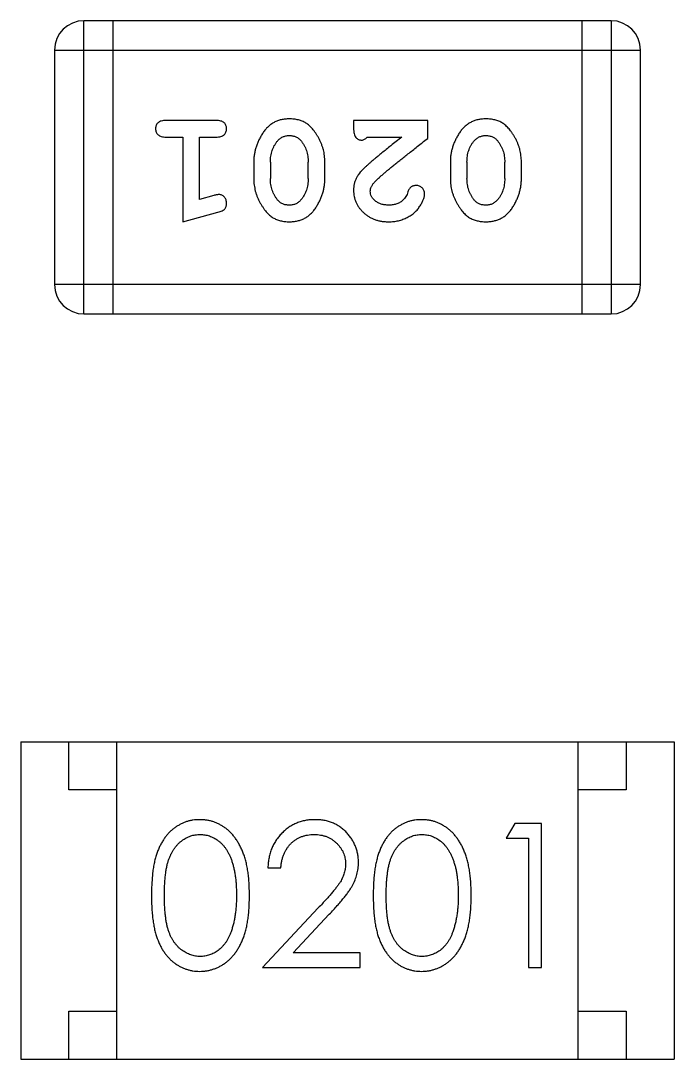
# Model space of a CAD drawing. Header units: millimetres. Extents: x 563 to 681, y 173 to 284.
# Drawn here: x 661.124 to 661.804, y 176.49 to 177.57 of the extents above; entities that cross this region are included whole.
import ezdxf

# ---------------------------------------------------------------- set-up
doc = ezdxf.new("R2010")
doc.units = ezdxf.units.MM
doc.header["$LTSCALE"] = 30.734
doc.layers.get('0').update_dxf_attribs({"linetype": 'CONTINUOUS'})

msp = doc.modelspace()

# ---------------------------------------------------------------- linework, layer by layer
at = {"linetype": 'Continuous'}
for p, q in [((661.7387, 177.5702), (661.1901, 177.5702)), ((661.1901, 177.2654), (661.1901, 177.5702)), ((661.2206, 177.2654), (661.2206, 177.5702)), ((661.7082, 177.5702), (661.7082, 177.2654)), ((661.7387, 177.5702), (661.7387, 177.2654)), ((661.1596, 177.5397), (661.7692, 177.5397)), ((661.1596, 177.5397), (661.1596, 177.2958)), ((661.7692, 177.2958), (661.7692, 177.5397)), ((661.3275, 177.4665), (661.2756, 177.4665)), ((661.5478, 177.4665), (661.4707, 177.4665)), ((661.4707, 177.4665), (661.4707, 177.4587)), ((661.5478, 177.4477), (661.5478, 177.4665)), ((661.2756, 177.4492), (661.2929, 177.4492)), ((661.2929, 177.4492), (661.2929, 177.3611)), ((661.3102, 177.4492), (661.3275, 177.4492)), ((661.3102, 177.3843), (661.3102, 177.4492)), ((661.4848, 177.4492), (661.521, 177.4492)), ((661.3669, 177.4235), (661.3669, 177.4057)), ((661.3842, 177.4232), (661.3842, 177.406)), ((661.4235, 177.406), (661.4235, 177.4232)), ((661.4408, 177.4057), (661.4408, 177.4235)), ((661.5714, 177.4235), (661.5714, 177.4057)), ((661.5887, 177.4232), (661.5887, 177.406)), ((661.628, 177.406), (661.628, 177.4232)), ((661.6453, 177.4057), (661.6453, 177.4235)), ((661.3252, 177.3884), (661.3102, 177.3843)), ((661.2929, 177.3611), (661.3295, 177.371)), ((661.7692, 177.2958), (661.1596, 177.2958)), ((661.1901, 177.2654), (661.7387, 177.2654)), ((661.1244, 176.8203), (661.8044, 176.8203)), ((661.1244, 176.8203), (661.1244, 176.4903)), ((661.1744, 176.7703), (661.1744, 176.8203)), ((661.2244, 176.4903), (661.2244, 176.8203)), ((661.7044, 176.4903), (661.7044, 176.8203)), ((661.7544, 176.8203), (661.7544, 176.7703)), ((661.8044, 176.8203), (661.8044, 176.4903)), ((661.2244, 176.7703), (661.1744, 176.7703)), ((661.7544, 176.7703), (661.7044, 176.7703)), ((661.6384, 176.7356), (661.6296, 176.7202)), ((661.6662, 176.7356), (661.6384, 176.7356)), ((661.6662, 176.5856), (661.6662, 176.7356)), ((661.6296, 176.7202), (661.6527, 176.7202)), ((661.6527, 176.7202), (661.6527, 176.5856)), ((661.3816, 176.6894), (661.395, 176.6894)), ((661.434, 176.6477), (661.3758, 176.5856)), ((661.4079, 176.601), (661.4454, 176.641)), ((661.4777, 176.601), (661.4079, 176.601)), ((661.4777, 176.5856), (661.4777, 176.601)), ((661.3758, 176.5856), (661.4777, 176.5856)), ((661.6527, 176.5856), (661.6662, 176.5856)), ((661.1744, 176.5403), (661.2244, 176.5403)), ((661.1744, 176.4903), (661.1744, 176.5403)), ((661.7044, 176.5403), (661.7544, 176.5403)), ((661.7544, 176.5403), (661.7544, 176.4903)), ((661.1244, 176.4903), (661.8044, 176.4903))]:
    msp.add_line(p, q, dxfattribs=at)
for centre, start, end in [((661.1901, 177.5397), 90, 180), ((661.7387, 177.5397), 0, 90), ((661.1901, 177.2958), 180, 270), ((661.7387, 177.2958), 270, 0)]:
    msp.add_arc(centre, 0.0305, start, end, dxfattribs=at)
for points, knots in [([(661.2756, 177.4665), (661.2747, 177.4665), (661.273, 177.4665), (661.2707, 177.466), (661.2688, 177.4653), (661.2672, 177.4642), (661.266, 177.4629), (661.2652, 177.4614), (661.2647, 177.4597), (661.2646, 177.4585), (661.2646, 177.4579)], [0, 0, 0, 0, 0.169012, 0.317488, 0.445429, 0.560977, 0.67065, 0.776666, 0.88492, 1, 1, 1, 1]), ([(661.3385, 177.4579), (661.3385, 177.4585), (661.3385, 177.4597), (661.3379, 177.4614), (661.3371, 177.4629), (661.336, 177.4642), (661.3344, 177.4653), (661.3324, 177.466), (661.3301, 177.4665), (661.3284, 177.4665), (661.3275, 177.4665)], [0, 0, 0, 0, 0.115051, 0.223278, 0.329269, 0.437893, 0.554681, 0.682591, 0.83103, 1, 1, 1, 1]), ([(661.4038, 177.4681), (661.4023, 177.4681), (661.3995, 177.468), (661.3954, 177.4673), (661.3916, 177.4662), (661.388, 177.4646), (661.3847, 177.4625), (661.3816, 177.46), (661.3788, 177.4571), (661.3764, 177.4537), (661.3742, 177.4501), (661.3722, 177.4464), (661.3706, 177.4427), (661.3692, 177.4389), (661.3682, 177.4351), (661.3674, 177.4313), (661.3669, 177.4274), (661.3669, 177.4248), (661.3669, 177.4235)], [0, 0, 0, 0, 0.067217, 0.131051, 0.19272, 0.252824, 0.312745, 0.373449, 0.436041, 0.501494, 0.567761, 0.632087, 0.695096, 0.757109, 0.817993, 0.878657, 0.939311, 1, 1, 1, 1]), ([(661.4408, 177.4235), (661.4408, 177.4246), (661.4407, 177.4267), (661.4404, 177.4299), (661.44, 177.433), (661.4393, 177.4361), (661.4384, 177.4391), (661.4372, 177.4421), (661.436, 177.4451), (661.4345, 177.448), (661.4329, 177.4507), (661.4313, 177.4532), (661.4297, 177.4556), (661.428, 177.4577), (661.4263, 177.4595), (661.4246, 177.4612), (661.4229, 177.4626), (661.4205, 177.4642), (661.4173, 177.4658), (661.4132, 177.4671), (661.4086, 177.468), (661.4054, 177.4681), (661.4038, 177.4681)], [0, 0, 0, 0, 0.049886, 0.09882, 0.148132, 0.19689, 0.246038, 0.295176, 0.345305, 0.395692, 0.445312, 0.491875, 0.535813, 0.577009, 0.616081, 0.652689, 0.687585, 0.720206, 0.785062, 0.85223, 0.923759, 1, 1, 1, 1]), ([(661.6083, 177.4681), (661.6068, 177.4681), (661.604, 177.468), (661.5999, 177.4673), (661.5961, 177.4662), (661.5925, 177.4646), (661.5892, 177.4625), (661.5861, 177.46), (661.5833, 177.4571), (661.5809, 177.4537), (661.5787, 177.4501), (661.5767, 177.4464), (661.5751, 177.4427), (661.5737, 177.4389), (661.5727, 177.4351), (661.5719, 177.4313), (661.5715, 177.4274), (661.5714, 177.4248), (661.5714, 177.4235)], [0, 0, 0, 0, 0.067217, 0.131051, 0.19272, 0.252824, 0.312745, 0.373449, 0.436041, 0.501494, 0.567761, 0.632087, 0.695096, 0.757109, 0.817993, 0.878657, 0.939311, 1, 1, 1, 1]), ([(661.6453, 177.4235), (661.6453, 177.4246), (661.6453, 177.4267), (661.6449, 177.4299), (661.6445, 177.433), (661.6438, 177.4361), (661.6429, 177.4391), (661.6418, 177.4421), (661.6405, 177.4451), (661.639, 177.448), (661.6375, 177.4507), (661.6358, 177.4532), (661.6342, 177.4556), (661.6325, 177.4577), (661.6308, 177.4595), (661.6291, 177.4612), (661.6274, 177.4626), (661.625, 177.4642), (661.6219, 177.4658), (661.6177, 177.4671), (661.6131, 177.468), (661.6099, 177.4681), (661.6083, 177.4681)], [0, 0, 0, 0, 0.049886, 0.09882, 0.148132, 0.19689, 0.246038, 0.295176, 0.345305, 0.395692, 0.445312, 0.491875, 0.535813, 0.577009, 0.616081, 0.652689, 0.687585, 0.720206, 0.785062, 0.85223, 0.923759, 1, 1, 1, 1]), ([(661.2646, 177.4579), (661.2646, 177.4573), (661.2647, 177.4561), (661.2652, 177.4544), (661.266, 177.4529), (661.2672, 177.4516), (661.2688, 177.4505), (661.2707, 177.4497), (661.273, 177.4493), (661.2747, 177.4492), (661.2756, 177.4492)], [0, 0, 0, 0, 0.11517, 0.223509, 0.328254, 0.438012, 0.553651, 0.682263, 0.830856, 1, 1, 1, 1]), ([(661.3275, 177.4492), (661.3284, 177.4492), (661.3301, 177.4493), (661.3324, 177.4497), (661.3344, 177.4505), (661.336, 177.4516), (661.3371, 177.4529), (661.3379, 177.4544), (661.3384, 177.4561), (661.3385, 177.4573), (661.3385, 177.4579)], [0, 0, 0, 0, 0.169102, 0.317658, 0.446239, 0.563118, 0.671828, 0.776546, 0.884858, 1, 1, 1, 1]), ([(661.4707, 177.4587), (661.4707, 177.4576), (661.4708, 177.4556), (661.4712, 177.4529), (661.4719, 177.4507), (661.4729, 177.4489), (661.4742, 177.4476), (661.4758, 177.4467), (661.4775, 177.4462), (661.4787, 177.4461), (661.4793, 177.4461)], [0, 0, 0, 0, 0.1844, 0.34094, 0.473574, 0.586824, 0.690029, 0.789175, 0.890445, 1, 1, 1, 1]), ([(661.3842, 177.4232), (661.3842, 177.4243), (661.3842, 177.4264), (661.3846, 177.4294), (661.3851, 177.4323), (661.386, 177.4351), (661.3869, 177.4378), (661.3882, 177.4403), (661.3897, 177.4428), (661.3908, 177.4443), (661.3914, 177.445)], [0, 0, 0, 0, 0.135449, 0.266263, 0.393429, 0.516942, 0.639128, 0.758779, 0.879341, 1, 1, 1, 1]), ([(661.3914, 177.445), (661.3918, 177.4455), (661.3926, 177.4464), (661.3939, 177.4475), (661.3954, 177.4486), (661.3969, 177.4494), (661.3985, 177.45), (661.4001, 177.4505), (661.4019, 177.4507), (661.4031, 177.4508), (661.4037, 177.4508)], [0, 0, 0, 0, 0.129853, 0.25607, 0.380154, 0.49978, 0.62208, 0.743277, 0.868791, 1, 1, 1, 1]), ([(661.4037, 177.4508), (661.4043, 177.4508), (661.4056, 177.4508), (661.4074, 177.4505), (661.4091, 177.4501), (661.4107, 177.4495), (661.4122, 177.4488), (661.4135, 177.4478), (661.4148, 177.4468), (661.4155, 177.4459), (661.4159, 177.4455)], [0, 0, 0, 0, 0.139844, 0.271849, 0.399162, 0.521619, 0.6402, 0.758957, 0.87828, 1, 1, 1, 1]), ([(661.4159, 177.4455), (661.4165, 177.4447), (661.4177, 177.4431), (661.4192, 177.4406), (661.4206, 177.438), (661.4216, 177.4352), (661.4225, 177.4324), (661.4231, 177.4294), (661.4234, 177.4263), (661.4235, 177.4243), (661.4235, 177.4232)], [0, 0, 0, 0, 0.124927, 0.248361, 0.370889, 0.492583, 0.61616, 0.741472, 0.869044, 1, 1, 1, 1]), ([(661.4793, 177.4461), (661.4798, 177.4461), (661.4807, 177.4462), (661.4821, 177.4469), (661.4835, 177.4479), (661.4844, 177.4487), (661.4848, 177.4492)], [0, 0, 0, 0, 0.20611, 0.432681, 0.695597, 1, 1, 1, 1]), ([(661.521, 177.4492), (661.519, 177.4477), (661.5152, 177.4447), (661.5097, 177.4404), (661.5048, 177.4364), (661.5003, 177.4328), (661.4964, 177.4297), (661.4929, 177.4268), (661.49, 177.4244), (661.4883, 177.4229), (661.4875, 177.4222)], [0, 0, 0, 0, 0.176662, 0.337826, 0.484741, 0.617764, 0.73494, 0.837793, 0.926412, 1, 1, 1, 1]), ([(661.4928, 177.4027), (661.4932, 177.4031), (661.4942, 177.4041), (661.4958, 177.4057), (661.4977, 177.4074), (661.4998, 177.4093), (661.5023, 177.4114), (661.505, 177.4138), (661.508, 177.4163), (661.5113, 177.419), (661.5149, 177.4219), (661.5188, 177.425), (661.5229, 177.4283), (661.5273, 177.4318), (661.5321, 177.4355), (661.537, 177.4394), (661.5423, 177.4435), (661.5459, 177.4462), (661.5478, 177.4477)], [0, 0, 0, 0, 0.026647, 0.057942, 0.094152, 0.134806, 0.180631, 0.231142, 0.286385, 0.346321, 0.411439, 0.481035, 0.555329, 0.634592, 0.718826, 0.807759, 0.901393, 1, 1, 1, 1]), ([(661.5887, 177.4232), (661.5887, 177.4243), (661.5888, 177.4264), (661.5891, 177.4294), (661.5896, 177.4323), (661.5905, 177.4351), (661.5914, 177.4378), (661.5927, 177.4403), (661.5942, 177.4428), (661.5953, 177.4443), (661.5959, 177.445)], [0, 0, 0, 0, 0.135449, 0.266263, 0.393429, 0.516942, 0.639128, 0.758779, 0.879341, 1, 1, 1, 1]), ([(661.5959, 177.445), (661.5963, 177.4455), (661.5971, 177.4464), (661.5985, 177.4475), (661.5999, 177.4486), (661.6014, 177.4494), (661.603, 177.45), (661.6046, 177.4505), (661.6064, 177.4507), (661.6076, 177.4508), (661.6082, 177.4508)], [0, 0, 0, 0, 0.129853, 0.25607, 0.380154, 0.49978, 0.62208, 0.743277, 0.868791, 1, 1, 1, 1]), ([(661.6082, 177.4508), (661.6089, 177.4508), (661.6101, 177.4508), (661.6119, 177.4505), (661.6136, 177.4501), (661.6152, 177.4495), (661.6167, 177.4488), (661.618, 177.4478), (661.6193, 177.4468), (661.62, 177.4459), (661.6204, 177.4455)], [0, 0, 0, 0, 0.139844, 0.271849, 0.399162, 0.521619, 0.6402, 0.758957, 0.87828, 1, 1, 1, 1]), ([(661.6204, 177.4455), (661.621, 177.4447), (661.6222, 177.4431), (661.6237, 177.4406), (661.6251, 177.438), (661.6261, 177.4352), (661.627, 177.4324), (661.6276, 177.4294), (661.6279, 177.4263), (661.628, 177.4243), (661.628, 177.4232)], [0, 0, 0, 0, 0.124927, 0.248361, 0.370889, 0.492583, 0.61616, 0.741472, 0.869044, 1, 1, 1, 1]), ([(661.4875, 177.4222), (661.4866, 177.4214), (661.4849, 177.4199), (661.4825, 177.4177), (661.4804, 177.4156), (661.4785, 177.4136), (661.4769, 177.4117), (661.4756, 177.41), (661.4744, 177.4083), (661.4733, 177.4063), (661.4723, 177.4037), (661.4713, 177.4006), (661.4708, 177.3973), (661.4707, 177.395), (661.4707, 177.3939)], [0, 0, 0, 0, 0.103002, 0.197728, 0.285279, 0.365235, 0.437224, 0.502446, 0.560545, 0.611446, 0.707576, 0.80349, 0.900532, 1, 1, 1, 1]), ([(661.3669, 177.4057), (661.3669, 177.4047), (661.3669, 177.4025), (661.3672, 177.3993), (661.3678, 177.3962), (661.3684, 177.3931), (661.3693, 177.39), (661.3705, 177.387), (661.3717, 177.3841), (661.3732, 177.3812), (661.3748, 177.3785), (661.3765, 177.3759), (661.3781, 177.3736), (661.3798, 177.3715), (661.3815, 177.3696), (661.3832, 177.368), (661.385, 177.3665), (661.3873, 177.365), (661.3905, 177.3634), (661.3947, 177.3621), (661.3992, 177.3613), (661.4024, 177.3612), (661.404, 177.3611)], [0, 0, 0, 0, 0.049855, 0.099516, 0.148482, 0.19758, 0.246804, 0.296268, 0.346517, 0.397047, 0.446826, 0.49336, 0.537801, 0.579207, 0.617974, 0.654833, 0.689171, 0.722088, 0.786392, 0.853518, 0.924186, 1, 1, 1, 1]), ([(661.3917, 177.3837), (661.3911, 177.3845), (661.3899, 177.3861), (661.3884, 177.3887), (661.3871, 177.3913), (661.386, 177.3941), (661.3852, 177.3969), (661.3846, 177.3998), (661.3842, 177.4029), (661.3842, 177.405), (661.3842, 177.406)], [0, 0, 0, 0, 0.125331, 0.248948, 0.371201, 0.494032, 0.616811, 0.742104, 0.868849, 1, 1, 1, 1]), ([(661.404, 177.3611), (661.4054, 177.3612), (661.4082, 177.3612), (661.4123, 177.362), (661.4162, 177.3631), (661.4197, 177.3647), (661.423, 177.3667), (661.4261, 177.3692), (661.4289, 177.3722), (661.4313, 177.3756), (661.4335, 177.3792), (661.4355, 177.3829), (661.4371, 177.3866), (661.4385, 177.3903), (661.4395, 177.3941), (661.4403, 177.398), (661.4407, 177.4018), (661.4408, 177.4044), (661.4408, 177.4057)], [0, 0, 0, 0, 0.06692, 0.130834, 0.19258, 0.252759, 0.312631, 0.373411, 0.436359, 0.501894, 0.568244, 0.632472, 0.69556, 0.757163, 0.818592, 0.878885, 0.939235, 1, 1, 1, 1]), ([(661.4235, 177.406), (661.4235, 177.405), (661.4234, 177.4029), (661.4231, 177.3998), (661.4225, 177.3969), (661.4217, 177.3941), (661.4207, 177.3914), (661.4194, 177.3889), (661.418, 177.3865), (661.4168, 177.385), (661.4162, 177.3842)], [0, 0, 0, 0, 0.135446, 0.266257, 0.393419, 0.517936, 0.639137, 0.758785, 0.879345, 1, 1, 1, 1]), ([(661.488, 177.393), (661.4881, 177.3937), (661.4882, 177.3954), (661.4892, 177.3978), (661.4907, 177.4003), (661.492, 177.4018), (661.4928, 177.4027)], [0, 0, 0, 0, 0.212836, 0.442809, 0.70317, 1, 1, 1, 1]), ([(661.5358, 177.3989), (661.5353, 177.3989), (661.5344, 177.3988), (661.533, 177.3986), (661.5317, 177.3981), (661.5306, 177.3974), (661.5296, 177.3965), (661.5287, 177.3953), (661.5279, 177.3939), (661.5275, 177.3929), (661.5273, 177.3923)], [0, 0, 0, 0, 0.127347, 0.246131, 0.359406, 0.470543, 0.586092, 0.711469, 0.847022, 1, 1, 1, 1]), ([(661.5446, 177.3905), (661.5446, 177.391), (661.5445, 177.3921), (661.544, 177.3936), (661.5432, 177.3951), (661.5421, 177.3964), (661.5407, 177.3975), (661.5392, 177.3983), (661.5375, 177.3988), (661.5364, 177.3989), (661.5358, 177.3989)], [0, 0, 0, 0, 0.120856, 0.239483, 0.360995, 0.490166, 0.620982, 0.746416, 0.870253, 1, 1, 1, 1]), ([(661.5714, 177.4057), (661.5714, 177.4047), (661.5714, 177.4025), (661.5717, 177.3993), (661.5723, 177.3962), (661.5729, 177.3931), (661.5739, 177.39), (661.575, 177.387), (661.5763, 177.3841), (661.5778, 177.3812), (661.5794, 177.3785), (661.581, 177.3759), (661.5826, 177.3736), (661.5843, 177.3715), (661.586, 177.3696), (661.5877, 177.368), (661.5895, 177.3665), (661.5918, 177.365), (661.595, 177.3634), (661.5992, 177.3621), (661.6037, 177.3613), (661.6069, 177.3612), (661.6085, 177.3611)], [0, 0, 0, 0, 0.049855, 0.099516, 0.148482, 0.19758, 0.246804, 0.296268, 0.346517, 0.397047, 0.446826, 0.49336, 0.537801, 0.579207, 0.617974, 0.654833, 0.689171, 0.722088, 0.786392, 0.853518, 0.924186, 1, 1, 1, 1]), ([(661.5962, 177.3837), (661.5956, 177.3845), (661.5944, 177.3861), (661.5929, 177.3887), (661.5916, 177.3913), (661.5905, 177.3941), (661.5897, 177.3969), (661.5891, 177.3998), (661.5888, 177.4029), (661.5887, 177.405), (661.5887, 177.406)], [0, 0, 0, 0, 0.125331, 0.248948, 0.371201, 0.494032, 0.616811, 0.742104, 0.868849, 1, 1, 1, 1]), ([(661.6085, 177.3611), (661.61, 177.3612), (661.6128, 177.3612), (661.6168, 177.362), (661.6207, 177.3631), (661.6243, 177.3647), (661.6276, 177.3667), (661.6306, 177.3692), (661.6334, 177.3722), (661.6359, 177.3756), (661.6381, 177.3792), (661.64, 177.3829), (661.6416, 177.3866), (661.643, 177.3903), (661.644, 177.3941), (661.6448, 177.398), (661.6452, 177.4018), (661.6453, 177.4044), (661.6453, 177.4057)], [0, 0, 0, 0, 0.06692, 0.130834, 0.19258, 0.252759, 0.312631, 0.373411, 0.436359, 0.501894, 0.568244, 0.632472, 0.69556, 0.757163, 0.818592, 0.878885, 0.939235, 1, 1, 1, 1]), ([(661.628, 177.406), (661.628, 177.405), (661.6279, 177.4029), (661.6276, 177.3998), (661.6271, 177.3969), (661.6262, 177.3941), (661.6252, 177.3914), (661.624, 177.3889), (661.6225, 177.3865), (661.6213, 177.385), (661.6208, 177.3842)], [0, 0, 0, 0, 0.135446, 0.266257, 0.393419, 0.517936, 0.639137, 0.758785, 0.879345, 1, 1, 1, 1]), ([(661.3307, 177.3894), (661.3303, 177.3894), (661.3296, 177.3894), (661.3283, 177.3892), (661.3269, 177.3888), (661.3258, 177.3886), (661.3252, 177.3884)], [0, 0, 0, 0, 0.183151, 0.413144, 0.682305, 1, 1, 1, 1]), ([(661.3385, 177.3802), (661.3385, 177.3808), (661.3385, 177.382), (661.338, 177.3838), (661.3373, 177.3854), (661.3363, 177.3868), (661.3351, 177.388), (661.3337, 177.3888), (661.3322, 177.3893), (661.3312, 177.3894), (661.3307, 177.3894)], [0, 0, 0, 0, 0.138815, 0.27042, 0.39836, 0.52875, 0.654955, 0.771147, 0.884581, 1, 1, 1, 1]), ([(661.4707, 177.3939), (661.4707, 177.3928), (661.4708, 177.3906), (661.4713, 177.3873), (661.4721, 177.3842), (661.4732, 177.3813), (661.4747, 177.3784), (661.4765, 177.3757), (661.4786, 177.3731), (661.481, 177.3707), (661.4836, 177.3684), (661.4865, 177.3665), (661.4895, 177.3648), (661.4927, 177.3634), (661.4961, 177.3624), (661.4997, 177.3616), (661.5035, 177.3612), (661.5061, 177.3612), (661.5074, 177.3611)], [0, 0, 0, 0, 0.060981, 0.120256, 0.178148, 0.236115, 0.293993, 0.352864, 0.413358, 0.476056, 0.539296, 0.602396, 0.665116, 0.728325, 0.792919, 0.859317, 0.928302, 1, 1, 1, 1]), ([(661.5075, 177.3784), (661.5061, 177.3785), (661.5034, 177.3786), (661.4996, 177.3794), (661.4962, 177.3808), (661.4933, 177.3827), (661.491, 177.385), (661.4892, 177.3874), (661.4882, 177.3902), (661.4881, 177.392), (661.488, 177.393)], [0, 0, 0, 0, 0.156344, 0.299348, 0.4327, 0.561, 0.682299, 0.791883, 0.89611, 1, 1, 1, 1]), ([(661.5074, 177.3611), (661.5091, 177.3612), (661.5124, 177.3613), (661.5174, 177.3622), (661.5221, 177.3636), (661.5266, 177.3656), (661.5307, 177.368), (661.5344, 177.3709), (661.5375, 177.3741), (661.54, 177.3777), (661.542, 177.3813), (661.5435, 177.3846), (661.5444, 177.3876), (661.5446, 177.3896), (661.5446, 177.3905)], [0, 0, 0, 0, 0.098286, 0.193983, 0.289056, 0.384352, 0.477435, 0.566197, 0.652355, 0.737986, 0.818188, 0.887401, 0.94802, 1, 1, 1, 1]), ([(661.5273, 177.3923), (661.527, 177.3914), (661.5264, 177.3897), (661.5252, 177.3874), (661.5239, 177.3854), (661.5229, 177.3843), (661.5224, 177.3838)], [0, 0, 0, 0, 0.285518, 0.544185, 0.781367, 1, 1, 1, 1]), ([(661.3295, 177.371), (661.3303, 177.3713), (661.3319, 177.3717), (661.334, 177.3726), (661.3356, 177.3735), (661.3368, 177.3745), (661.3376, 177.3757), (661.3381, 177.377), (661.3385, 177.3785), (661.3385, 177.3796), (661.3385, 177.3802)], [0, 0, 0, 0, 0.187321, 0.344927, 0.475328, 0.579604, 0.674244, 0.773631, 0.882025, 1, 1, 1, 1]), ([(661.4039, 177.3784), (661.4032, 177.3784), (661.402, 177.3785), (661.4002, 177.3787), (661.3985, 177.3791), (661.3969, 177.3797), (661.3955, 177.3805), (661.3941, 177.3814), (661.3928, 177.3825), (661.3921, 177.3833), (661.3917, 177.3837)], [0, 0, 0, 0, 0.138115, 0.270177, 0.397547, 0.520057, 0.63869, 0.757499, 0.878226, 1, 1, 1, 1]), ([(661.4162, 177.3842), (661.4158, 177.3838), (661.415, 177.3829), (661.4137, 177.3817), (661.4123, 177.3807), (661.4108, 177.3799), (661.4092, 177.3792), (661.4075, 177.3788), (661.4057, 177.3785), (661.4045, 177.3785), (661.4039, 177.3784)], [0, 0, 0, 0, 0.13042, 0.256046, 0.378133, 0.498725, 0.620452, 0.742761, 0.869406, 1, 1, 1, 1]), ([(661.5224, 177.3838), (661.5219, 177.3834), (661.5209, 177.3825), (661.5192, 177.3814), (661.5175, 177.3805), (661.5157, 177.3798), (661.5138, 177.3792), (661.5118, 177.3788), (661.5097, 177.3785), (661.5082, 177.3784), (661.5075, 177.3784)], [0, 0, 0, 0, 0.121873, 0.243139, 0.363336, 0.485133, 0.607572, 0.734701, 0.864814, 1, 1, 1, 1]), ([(661.6084, 177.3784), (661.6078, 177.3784), (661.6065, 177.3785), (661.6047, 177.3787), (661.603, 177.3791), (661.6014, 177.3797), (661.6, 177.3805), (661.5986, 177.3814), (661.5973, 177.3825), (661.5966, 177.3833), (661.5962, 177.3837)], [0, 0, 0, 0, 0.138115, 0.270177, 0.397547, 0.520057, 0.63869, 0.757499, 0.878226, 1, 1, 1, 1]), ([(661.6208, 177.3842), (661.6203, 177.3838), (661.6195, 177.3829), (661.6182, 177.3817), (661.6168, 177.3807), (661.6153, 177.3799), (661.6137, 177.3792), (661.612, 177.3788), (661.6102, 177.3785), (661.609, 177.3785), (661.6084, 177.3784)], [0, 0, 0, 0, 0.13042, 0.256046, 0.378133, 0.498725, 0.620452, 0.742761, 0.869406, 1, 1, 1, 1]), ([(661.3106, 176.7394), (661.3094, 176.7394), (661.307, 176.7394), (661.3036, 176.739), (661.3002, 176.7383), (661.2969, 176.7374), (661.2937, 176.7362), (661.2906, 176.7347), (661.2876, 176.733), (661.2846, 176.7311), (661.2818, 176.7289), (661.2791, 176.7264), (661.2767, 176.7237), (661.2743, 176.7207), (661.2722, 176.7175), (661.2702, 176.7141), (661.2683, 176.7104), (661.2667, 176.7064), (661.2652, 176.7021), (661.2639, 176.6974), (661.2628, 176.6923), (661.2619, 176.6868), (661.2613, 176.6808), (661.2608, 176.6744), (661.2604, 176.6676), (661.2604, 176.6629), (661.2604, 176.6605)], [0, 0, 0, 0, 0.033742, 0.066533, 0.099153, 0.13154, 0.164087, 0.196563, 0.229707, 0.263315, 0.297504, 0.331686, 0.366482, 0.4021, 0.438958, 0.476748, 0.515985, 0.556589, 0.599519, 0.645765, 0.695487, 0.748721, 0.805687, 0.866754, 0.931405, 1, 1, 1, 1]), ([(661.3623, 176.6605), (661.3623, 176.6628), (661.3622, 176.6673), (661.362, 176.6739), (661.3614, 176.6801), (661.3607, 176.6859), (661.3597, 176.6914), (661.3586, 176.6965), (661.3571, 176.7013), (661.3556, 176.7057), (661.3537, 176.7098), (661.3518, 176.7136), (661.3497, 176.7172), (661.3475, 176.7205), (661.345, 176.7235), (661.3425, 176.7263), (661.3398, 176.7288), (661.3369, 176.731), (661.3339, 176.733), (661.3308, 176.7347), (661.3276, 176.7362), (661.3244, 176.7374), (661.3211, 176.7383), (661.3176, 176.739), (661.3141, 176.7394), (661.3117, 176.7394), (661.3106, 176.7394)], [0, 0, 0, 0, 0.065278, 0.127205, 0.186168, 0.241675, 0.294115, 0.343609, 0.390387, 0.434463, 0.476646, 0.517002, 0.555936, 0.593716, 0.630057, 0.665601, 0.700745, 0.734917, 0.768681, 0.802087, 0.834849, 0.867433, 0.900138, 0.932806, 0.966212, 1, 1, 1, 1]), ([(661.4305, 176.7394), (661.4288, 176.7394), (661.4255, 176.7393), (661.4207, 176.7387), (661.4161, 176.7375), (661.4116, 176.736), (661.4074, 176.734), (661.4034, 176.7316), (661.3996, 176.7287), (661.396, 176.7254), (661.3928, 176.7218), (661.3899, 176.7179), (661.3874, 176.7138), (661.3854, 176.7094), (661.3838, 176.7047), (661.3826, 176.6998), (661.3818, 176.6947), (661.3816, 176.6912), (661.3816, 176.6894)], [0, 0, 0, 0, 0.06445, 0.126725, 0.187421, 0.247417, 0.306749, 0.366595, 0.427749, 0.490235, 0.553031, 0.614805, 0.676505, 0.738096, 0.801021, 0.864897, 0.931209, 1, 1, 1, 1]), ([(661.4758, 176.6948), (661.4757, 176.6963), (661.4757, 176.6992), (661.4751, 176.7036), (661.4741, 176.7077), (661.4727, 176.7117), (661.4709, 176.7156), (661.4688, 176.7193), (661.4662, 176.7228), (661.4633, 176.7262), (661.4601, 176.7293), (661.4565, 176.732), (661.4528, 176.7343), (661.4488, 176.7362), (661.4446, 176.7377), (661.4401, 176.7387), (661.4354, 176.7393), (661.4321, 176.7394), (661.4305, 176.7394)], [0, 0, 0, 0, 0.06271, 0.123347, 0.183401, 0.242828, 0.302097, 0.36242, 0.423725, 0.487032, 0.550491, 0.612709, 0.674265, 0.73617, 0.799211, 0.863483, 0.930525, 1, 1, 1, 1]), ([(661.5413, 176.7394), (661.5401, 176.7394), (661.5378, 176.7394), (661.5344, 176.739), (661.531, 176.7383), (661.5277, 176.7374), (661.5245, 176.7362), (661.5214, 176.7347), (661.5183, 176.733), (661.5154, 176.7311), (661.5126, 176.7289), (661.5099, 176.7264), (661.5074, 176.7237), (661.5051, 176.7207), (661.503, 176.7175), (661.5009, 176.7141), (661.4991, 176.7104), (661.4974, 176.7064), (661.496, 176.7021), (661.4947, 176.6974), (661.4936, 176.6923), (661.4927, 176.6868), (661.492, 176.6808), (661.4915, 176.6744), (661.4912, 176.6676), (661.4912, 176.6629), (661.4912, 176.6605)], [0, 0, 0, 0, 0.033742, 0.066533, 0.099153, 0.13154, 0.164087, 0.196563, 0.229707, 0.263315, 0.297504, 0.331686, 0.366482, 0.4021, 0.438958, 0.476748, 0.515985, 0.556589, 0.599519, 0.645765, 0.695487, 0.748721, 0.805687, 0.866754, 0.931405, 1, 1, 1, 1]), ([(661.5931, 176.6605), (661.5931, 176.6628), (661.593, 176.6673), (661.5927, 176.6739), (661.5922, 176.6801), (661.5914, 176.6859), (661.5905, 176.6914), (661.5893, 176.6965), (661.5879, 176.7013), (661.5863, 176.7057), (661.5845, 176.7098), (661.5826, 176.7136), (661.5805, 176.7172), (661.5782, 176.7205), (661.5758, 176.7235), (661.5733, 176.7263), (661.5705, 176.7288), (661.5677, 176.731), (661.5647, 176.733), (661.5616, 176.7347), (661.5584, 176.7362), (661.5552, 176.7374), (661.5518, 176.7383), (661.5484, 176.739), (661.5449, 176.7394), (661.5425, 176.7394), (661.5413, 176.7394)], [0, 0, 0, 0, 0.065278, 0.127205, 0.186168, 0.241675, 0.294115, 0.343609, 0.390387, 0.434463, 0.476646, 0.517002, 0.555936, 0.593716, 0.630057, 0.665601, 0.700745, 0.734917, 0.768681, 0.802087, 0.834849, 0.867433, 0.900138, 0.932806, 0.966212, 1, 1, 1, 1]), ([(661.2739, 176.6606), (661.2739, 176.6626), (661.2739, 176.6665), (661.2741, 176.6722), (661.2745, 176.6775), (661.275, 176.6824), (661.2756, 176.6869), (661.2764, 176.691), (661.2773, 176.6948), (661.2784, 176.6982), (661.2797, 176.7013), (661.281, 176.7042), (661.2825, 176.7069), (661.2842, 176.7094), (661.2859, 176.7117), (661.2878, 176.7139), (661.2898, 176.7158), (661.2927, 176.7181), (661.2964, 176.7204), (661.3011, 176.7226), (661.306, 176.7238), (661.3093, 176.724), (661.311, 176.7241)], [0, 0, 0, 0, 0.073302, 0.142286, 0.206253, 0.266017, 0.321612, 0.372532, 0.419497, 0.462398, 0.502825, 0.541489, 0.579034, 0.615143, 0.650298, 0.684912, 0.718701, 0.752189, 0.817245, 0.879117, 0.939613, 1, 1, 1, 1]), ([(661.311, 176.7241), (661.3126, 176.724), (661.3159, 176.7238), (661.3208, 176.7226), (661.3254, 176.7204), (661.3292, 176.7181), (661.3321, 176.7158), (661.3341, 176.7138), (661.3361, 176.7116), (661.3379, 176.7091), (661.3396, 176.7064), (661.3411, 176.7034), (661.3426, 176.7002), (661.3439, 176.6968), (661.345, 176.6931), (661.3461, 176.6892), (661.3469, 176.6851), (661.3477, 176.6807), (661.3482, 176.676), (661.3486, 176.6711), (661.3488, 176.6659), (661.3488, 176.6624), (661.3489, 176.6606)], [0, 0, 0, 0, 0.059689, 0.119507, 0.181075, 0.246162, 0.279894, 0.314468, 0.350403, 0.387474, 0.426147, 0.466624, 0.508745, 0.553328, 0.600058, 0.649177, 0.700552, 0.754894, 0.811825, 0.871514, 0.934319, 1, 1, 1, 1]), ([(661.395, 176.6894), (661.3951, 176.6908), (661.3954, 176.6934), (661.3961, 176.6971), (661.3971, 176.7007), (661.3983, 176.704), (661.3998, 176.7071), (661.4016, 176.71), (661.4036, 176.7126), (661.4058, 176.715), (661.4083, 176.7171), (661.4109, 176.719), (661.4137, 176.7206), (661.4166, 176.7218), (661.4197, 176.7228), (661.4229, 176.7235), (661.4263, 176.724), (661.4286, 176.724), (661.4298, 176.7241)], [0, 0, 0, 0, 0.073648, 0.143686, 0.210962, 0.275557, 0.338064, 0.399311, 0.4594, 0.51934, 0.579024, 0.637809, 0.695959, 0.754122, 0.813113, 0.873453, 0.935561, 1, 1, 1, 1]), ([(661.4298, 176.7241), (661.4309, 176.724), (661.4331, 176.724), (661.4363, 176.7235), (661.4394, 176.7228), (661.4424, 176.7219), (661.4453, 176.7206), (661.448, 176.719), (661.4505, 176.7172), (661.4529, 176.7151), (661.4551, 176.7128), (661.457, 176.7104), (661.4587, 176.7079), (661.46, 176.7053), (661.4611, 176.7025), (661.4618, 176.6996), (661.4622, 176.6967), (661.4623, 176.6947), (661.4623, 176.6936)], [0, 0, 0, 0, 0.068027, 0.133505, 0.19695, 0.26027, 0.322741, 0.384982, 0.448465, 0.513424, 0.578224, 0.640011, 0.700094, 0.760067, 0.819012, 0.877878, 0.938035, 1, 1, 1, 1]), ([(661.5046, 176.6606), (661.5046, 176.6626), (661.5047, 176.6665), (661.5049, 176.6722), (661.5053, 176.6775), (661.5058, 176.6824), (661.5064, 176.6869), (661.5072, 176.691), (661.5081, 176.6948), (661.5092, 176.6982), (661.5104, 176.7013), (661.5118, 176.7042), (661.5133, 176.7069), (661.5149, 176.7094), (661.5167, 176.7117), (661.5186, 176.7139), (661.5206, 176.7158), (661.5235, 176.7181), (661.5272, 176.7204), (661.5319, 176.7226), (661.5368, 176.7238), (661.5401, 176.724), (661.5418, 176.7241)], [0, 0, 0, 0, 0.073302, 0.142286, 0.206253, 0.266017, 0.321612, 0.372532, 0.419497, 0.462398, 0.502825, 0.541489, 0.579034, 0.615143, 0.650298, 0.684912, 0.718701, 0.752189, 0.817245, 0.879117, 0.939613, 1, 1, 1, 1]), ([(661.5418, 176.7241), (661.5434, 176.724), (661.5467, 176.7238), (661.5516, 176.7226), (661.5562, 176.7204), (661.56, 176.7181), (661.5628, 176.7158), (661.5649, 176.7138), (661.5668, 176.7116), (661.5686, 176.7091), (661.5703, 176.7064), (661.5719, 176.7034), (661.5733, 176.7002), (661.5746, 176.6968), (661.5758, 176.6931), (661.5769, 176.6892), (661.5777, 176.6851), (661.5784, 176.6807), (661.5789, 176.676), (661.5794, 176.6711), (661.5796, 176.6659), (661.5796, 176.6624), (661.5796, 176.6606)], [0, 0, 0, 0, 0.059689, 0.119507, 0.181075, 0.246162, 0.279894, 0.314468, 0.350403, 0.387474, 0.426147, 0.466624, 0.508745, 0.553328, 0.600058, 0.649177, 0.700552, 0.754894, 0.811825, 0.871514, 0.934319, 1, 1, 1, 1]), ([(661.4623, 176.6936), (661.4623, 176.692), (661.4621, 176.6888), (661.4611, 176.684), (661.4594, 176.6793), (661.4574, 176.6755), (661.4554, 176.6724), (661.4535, 176.6697), (661.4511, 176.6668), (661.4485, 176.6635), (661.4454, 176.66), (661.4419, 176.6561), (661.4381, 176.652), (661.4354, 176.6491), (661.434, 176.6477)], [0, 0, 0, 0, 0.088014, 0.174976, 0.2638, 0.355443, 0.406413, 0.465519, 0.533076, 0.609353, 0.693899, 0.787171, 0.889197, 1, 1, 1, 1]), ([(661.4454, 176.641), (661.4469, 176.6426), (661.4496, 176.6455), (661.4536, 176.6499), (661.4572, 176.654), (661.4603, 176.6579), (661.4632, 176.6615), (661.4657, 176.6649), (661.4678, 176.6681), (661.4701, 176.6719), (661.4724, 176.6766), (661.4743, 176.6825), (661.4756, 176.6886), (661.4757, 176.6928), (661.4758, 176.6948)], [0, 0, 0, 0, 0.09953, 0.192079, 0.277712, 0.357454, 0.429648, 0.495771, 0.555538, 0.608657, 0.707578, 0.804328, 0.901298, 1, 1, 1, 1]), ([(661.2604, 176.6605), (661.2604, 176.6581), (661.2604, 176.6535), (661.2608, 176.6467), (661.2612, 176.6404), (661.262, 176.6344), (661.2629, 176.6289), (661.2639, 176.6238), (661.2653, 176.619), (661.2668, 176.6147), (661.2685, 176.6107), (661.2703, 176.607), (661.2723, 176.6035), (661.2745, 176.6003), (661.2768, 176.5973), (661.2793, 176.5946), (661.2819, 176.5922), (661.2847, 176.59), (661.2877, 176.5881), (661.2907, 176.5864), (661.2938, 176.5849), (661.297, 176.5838), (661.3002, 176.5829), (661.3036, 176.5822), (661.307, 176.5818), (661.3094, 176.5818), (661.3106, 176.5817)], [0, 0, 0, 0, 0.068113, 0.132564, 0.193427, 0.250218, 0.303569, 0.353576, 0.400235, 0.443586, 0.484619, 0.524292, 0.56238, 0.599049, 0.63494, 0.669782, 0.704009, 0.737842, 0.771098, 0.803896, 0.836415, 0.868639, 0.900715, 0.933378, 0.966213, 1, 1, 1, 1]), ([(661.311, 176.5971), (661.3094, 176.5972), (661.306, 176.5974), (661.3012, 176.5987), (661.2964, 176.6008), (661.2927, 176.6031), (661.2898, 176.6054), (661.2878, 176.6074), (661.2859, 176.6095), (661.2841, 176.6118), (661.2825, 176.6143), (661.281, 176.617), (661.2796, 176.6199), (661.2784, 176.6231), (661.2773, 176.6265), (661.2764, 176.6302), (661.2756, 176.6344), (661.275, 176.6389), (661.2745, 176.6438), (661.2741, 176.649), (661.2739, 176.6547), (661.2739, 176.6586), (661.2739, 176.6606)], [0, 0, 0, 0, 0.060034, 0.120278, 0.182348, 0.247919, 0.281641, 0.315701, 0.350322, 0.385703, 0.421819, 0.459196, 0.497866, 0.538301, 0.58121, 0.628183, 0.679403, 0.734699, 0.794074, 0.858416, 0.927049, 1, 1, 1, 1]), ([(661.3106, 176.5817), (661.3117, 176.5818), (661.3141, 176.5818), (661.3176, 176.5822), (661.3211, 176.5829), (661.3244, 176.5838), (661.3277, 176.5851), (661.3309, 176.5865), (661.334, 176.5882), (661.337, 176.5902), (661.3399, 176.5925), (661.3426, 176.595), (661.3452, 176.5978), (661.3476, 176.6008), (661.3499, 176.6041), (661.3519, 176.6077), (661.3539, 176.6115), (661.3556, 176.6156), (661.3573, 176.6199), (661.3586, 176.6247), (661.3598, 176.6298), (661.3607, 176.6352), (661.3614, 176.6411), (661.362, 176.6472), (661.3622, 176.6538), (661.3623, 176.6582), (661.3623, 176.6605)], [0, 0, 0, 0, 0.033824, 0.067298, 0.10028, 0.133019, 0.165736, 0.198792, 0.232372, 0.266409, 0.301016, 0.336196, 0.371972, 0.408574, 0.446394, 0.485225, 0.525372, 0.567224, 0.611081, 0.65775, 0.70702, 0.759235, 0.814484, 0.873227, 0.934937, 1, 1, 1, 1]), ([(661.3489, 176.6606), (661.3489, 176.6588), (661.3488, 176.6552), (661.3485, 176.65), (661.3481, 176.645), (661.3475, 176.6402), (661.3467, 176.6356), (661.3457, 176.6312), (661.3446, 176.6269), (661.3436, 176.6242), (661.3432, 176.6229)], [0, 0, 0, 0, 0.141157, 0.277773, 0.409244, 0.535676, 0.657497, 0.775458, 0.889412, 1, 1, 1, 1]), ([(661.4912, 176.6605), (661.4912, 176.6581), (661.4912, 176.6535), (661.4915, 176.6467), (661.492, 176.6404), (661.4927, 176.6344), (661.4936, 176.6289), (661.4947, 176.6238), (661.496, 176.619), (661.4975, 176.6147), (661.4992, 176.6107), (661.5011, 176.607), (661.5031, 176.6035), (661.5053, 176.6003), (661.5076, 176.5973), (661.51, 176.5946), (661.5127, 176.5922), (661.5155, 176.59), (661.5184, 176.5881), (661.5214, 176.5864), (661.5245, 176.5849), (661.5277, 176.5838), (661.531, 176.5829), (661.5344, 176.5822), (661.5378, 176.5818), (661.5401, 176.5818), (661.5413, 176.5817)], [0, 0, 0, 0, 0.068113, 0.132564, 0.193427, 0.250218, 0.303569, 0.353576, 0.400235, 0.443586, 0.484619, 0.524292, 0.56238, 0.599049, 0.63494, 0.669782, 0.704009, 0.737842, 0.771098, 0.803896, 0.836415, 0.868639, 0.900715, 0.933378, 0.966213, 1, 1, 1, 1]), ([(661.5418, 176.5971), (661.5401, 176.5972), (661.5368, 176.5974), (661.5319, 176.5987), (661.5272, 176.6008), (661.5234, 176.6031), (661.5206, 176.6054), (661.5185, 176.6074), (661.5166, 176.6095), (661.5149, 176.6118), (661.5132, 176.6143), (661.5118, 176.617), (661.5104, 176.6199), (661.5092, 176.6231), (661.5081, 176.6265), (661.5072, 176.6302), (661.5064, 176.6344), (661.5057, 176.6389), (661.5053, 176.6438), (661.5049, 176.649), (661.5047, 176.6547), (661.5046, 176.6586), (661.5046, 176.6606)], [0, 0, 0, 0, 0.060034, 0.120278, 0.182348, 0.247919, 0.281641, 0.315701, 0.350322, 0.385703, 0.421819, 0.459196, 0.497866, 0.538301, 0.58121, 0.628183, 0.679403, 0.734699, 0.794074, 0.858416, 0.927049, 1, 1, 1, 1]), ([(661.5413, 176.5817), (661.5425, 176.5818), (661.5449, 176.5818), (661.5484, 176.5822), (661.5518, 176.5829), (661.5552, 176.5838), (661.5584, 176.5851), (661.5617, 176.5865), (661.5647, 176.5882), (661.5678, 176.5902), (661.5706, 176.5925), (661.5734, 176.595), (661.576, 176.5978), (661.5784, 176.6008), (661.5806, 176.6041), (661.5827, 176.6077), (661.5846, 176.6115), (661.5864, 176.6156), (661.588, 176.6199), (661.5893, 176.6247), (661.5905, 176.6298), (661.5915, 176.6352), (661.5922, 176.6411), (661.5927, 176.6472), (661.593, 176.6538), (661.5931, 176.6582), (661.5931, 176.6605)], [0, 0, 0, 0, 0.033824, 0.067298, 0.10028, 0.133019, 0.165736, 0.198792, 0.232372, 0.266409, 0.301016, 0.336196, 0.371972, 0.408574, 0.446394, 0.485225, 0.525372, 0.567224, 0.611081, 0.65775, 0.70702, 0.759235, 0.814484, 0.873227, 0.934937, 1, 1, 1, 1]), ([(661.5796, 176.6606), (661.5796, 176.6588), (661.5796, 176.6552), (661.5793, 176.65), (661.5789, 176.645), (661.5783, 176.6402), (661.5774, 176.6356), (661.5765, 176.6312), (661.5753, 176.6269), (661.5744, 176.6242), (661.574, 176.6229)], [0, 0, 0, 0, 0.141157, 0.277773, 0.409244, 0.535676, 0.657497, 0.775458, 0.889412, 1, 1, 1, 1]), ([(661.3432, 176.6229), (661.3428, 176.6218), (661.342, 176.6198), (661.3407, 176.6169), (661.3392, 176.6141), (661.3376, 176.6116), (661.3359, 176.6093), (661.334, 176.6072), (661.332, 176.6052), (661.3292, 176.603), (661.3255, 176.6006), (661.3208, 176.5987), (661.316, 176.5973), (661.3127, 176.5972), (661.311, 176.5971)], [0, 0, 0, 0, 0.075949, 0.148549, 0.218996, 0.286119, 0.351826, 0.416074, 0.478265, 0.540325, 0.660405, 0.774606, 0.887187, 1, 1, 1, 1]), ([(661.574, 176.6229), (661.5736, 176.6218), (661.5728, 176.6198), (661.5715, 176.6169), (661.57, 176.6141), (661.5684, 176.6116), (661.5667, 176.6093), (661.5648, 176.6072), (661.5628, 176.6052), (661.56, 176.603), (661.5563, 176.6006), (661.5516, 176.5987), (661.5468, 176.5973), (661.5434, 176.5972), (661.5418, 176.5971)], [0, 0, 0, 0, 0.075949, 0.148549, 0.218996, 0.286119, 0.351826, 0.416074, 0.478265, 0.540325, 0.660405, 0.774606, 0.887187, 1, 1, 1, 1])]:
    msp.add_open_spline(points, degree=3, knots=knots, dxfattribs=at)

doc.saveas('drawing.dxf')
